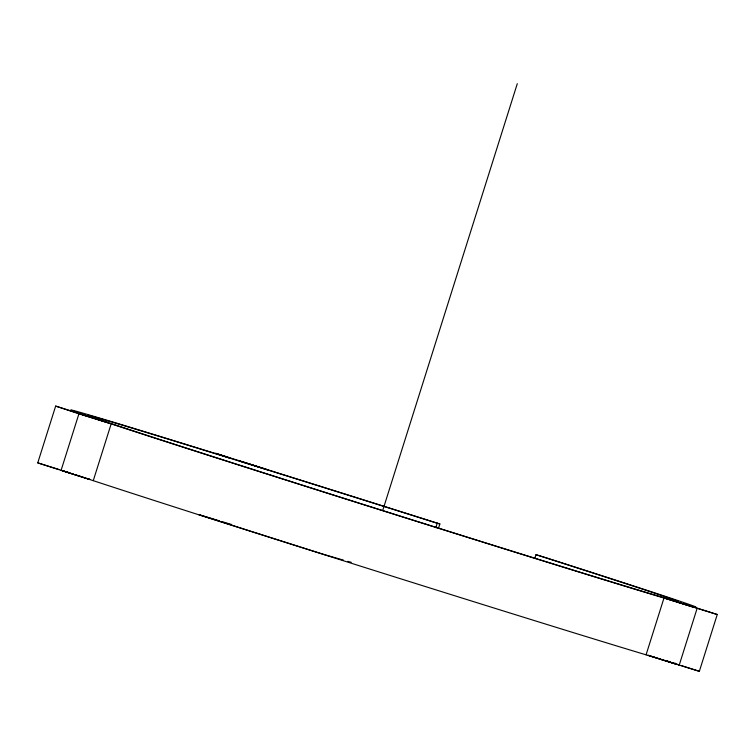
<?xml version="1.0" encoding="UTF-8"?>
<svg xmlns="http://www.w3.org/2000/svg" width="755" height="755" viewBox="0 0 755 755"><rect width="100%" height="100%" fill="white"/><g stroke="black" fill="none" stroke-linecap="round" stroke-linejoin="round"><path stroke-width="1.13" d="M534.927 558.002L535.974 554.689L545.837 557.69A327.528 2.284 17.5 0 1 605.652 576.914L610.078 578.339A327.528 2.284 17.5 0 1 685.096 604.264L684.172 604L717.25 614.523L699.347 671.318L644.572 654.377A327.528 2.284 17.5 0 1 366.59 568.062L360.22 566.052A327.528 2.284 17.5 0 1 161.749 502.896L156.964 501.358A327.528 2.284 17.5 0 1 93.384 480.699L37.75 462.872L55.653 406.086L90.053 416.93M61.004 470.61L78.916 413.815L55.653 406.086M93.261 480.661L111.174 423.876L78.916 413.815M382.776 510.286L517.288 83.682M435.928 527.717L437.164 523.206L439.863 523.97L438.476 528.387M646.072 654.83L663.985 598.035L717.25 614.523M679.151 665.353L697.054 608.568M98.971 419.95L108.003 422.696M239.212 460.833L247.442 463.334M343.421 560.106L324.49 554.632A309.663 2.161 17.5 0 1 300.783 547.13M347.876 561.361L351.217 562.296M62.457 470.733L64.609 471.384M648.885 655.491L647.988 655.236L648.923 655.585M266.44 469.468L267.563 469.789L248.244 463.589M675.319 663.9L673.186 663.258M663.985 598.035L662.475 597.592A327.528 2.284 17.5 0 1 384.503 511.267L378.132 509.257A327.528 2.284 17.5 0 1 179.662 446.101L174.867 444.563A327.528 2.284 17.5 0 1 111.287 423.914L111.174 423.876M88.052 478.897L90.072 479.472L88.816 479.038M199.056 514.693L219.28 520.79M221.536 521.469L231.643 524.517M649.63 655.717L651.867 656.397M265.203 469.1L241.628 461.664M87.74 478.802L86.098 478.302M64.968 471.498L66.808 472.064M672.998 663.201L665.825 660.974M85.692 478.179L83.645 477.547M652.075 656.463L654.33 657.152M67.488 472.271L69.196 472.8M83.399 477.471L81.87 476.99M654.576 657.227L656.369 657.794M98.159 419.695L90.902 417.194M37.75 462.872L58.881 469.468M63.335 470.856L68.894 472.592M69.979 473.045L71.319 473.46M72.707 473.895L73.565 474.168M80.794 476.66L73.952 474.508M658.841 658.568L656.897 657.954M665.542 660.889L663.551 660.266M94.46 418.534L81.908 414.523M74.707 474.527L76.161 474.98M661.125 659.285L659.408 658.737M661.814 659.719L663.258 660.172M439.863 523.97L439.231 523.762A327.528 2.284 17.5 0 0 363.079 499.725L356.719 497.724A327.528 2.284 17.5 0 0 282.087 474.31L215.562 453.274L229.831 458.021A327.528 2.284 17.5 0 0 87.835 416.118L79.86 413.797L81.606 414.429M437.324 523.3L436.182 522.932A309.663 2.161 17.5 0 0 95.205 418.157A309.663 2.161 17.5 0 0 555.538 564.636A309.663 2.161 17.5 0 0 536.975 555.01L535.974 554.689M94.356 418.279L107.946 422.668M665.438 660.644L664.306 660.285M658.379 658.634L660.946 659.445M663.154 659.917L661.229 659.53M77.029 475.254L79.03 475.895M73.669 474.414L71.697 473.791M685.804 604.632L694.043 607.313L676.008 601.744M685.276 604.462L665.938 598.451L675.178 601.48M667.637 661.342L668.675 661.673M679.5 665.004L666.552 660.993M681.699 665.702L699.347 671.318M657.548 658.369L649.281 655.699M79.596 476.065L81.238 476.594M71.423 473.706L62.231 470.733M81.776 476.764L83.305 477.254M668.93 661.758L670.855 662.371M84.267 477.566L85.608 477.99M198.858 514.655L201.642 515.542A309.663 2.161 17.5 0 0 299.81 546.818M671.308 662.522L673.12 663.107M86.617 478.321L88.694 479M673.639 663.277L675.385 663.853M240.751 461.371L239.269 460.871M675.612 663.371A327.528 2.284 17.5 0 1 674.791 663.164M668.77 661.512A327.528 2.284 17.5 0 1 667.184 661.059"/></g></svg>
